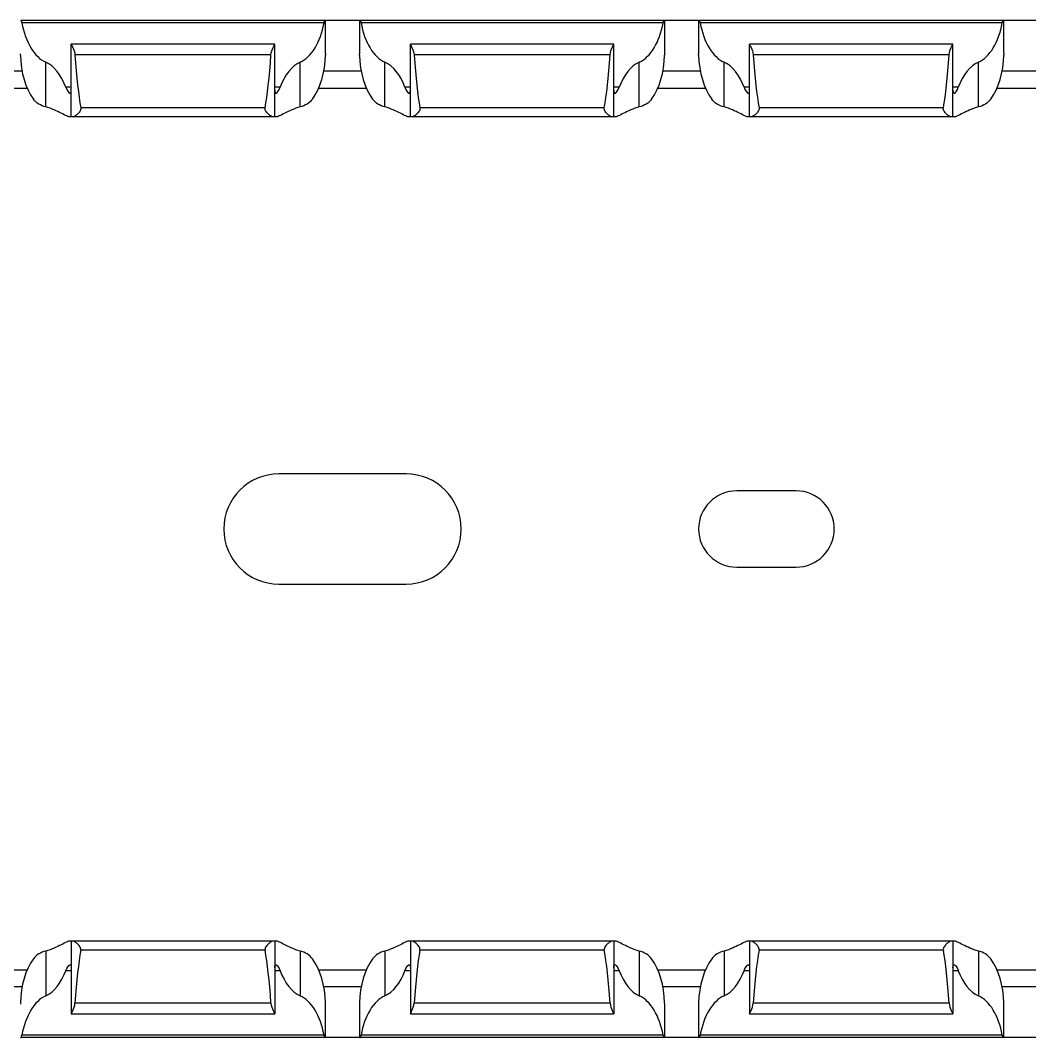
# Model space of a CAD drawing. Header units: millimetres. Extents: x -2573 to 2942, y -1220 to 2800.
# Drawn here: x 2538.9 to 2598.4, y 1097.3 to 1157.3 of the extents above; entities that cross this region are included whole.
import ezdxf

# ---------------------------------------------------------------- set-up
doc = ezdxf.new("R2010")
doc.units = ezdxf.units.MM

msp = doc.modelspace()

# ---------------------------------------------------------------- linework, layer by layer
at = {"linetype": 'Continuous', "lineweight": 30}
for p, q in [((2538.86, 1157.261), (2538.888, 1157.261)), ((2556.831, 1157.261), (2538.888, 1157.261)), ((2556.768, 1157.111), (2538.951, 1157.111)), ((2556.86, 1157.261), (2556.831, 1157.261)), ((2556.86, 1155.299), (2556.86, 1157.261)), ((2558.86, 1157.261), (2556.86, 1157.261)), ((2558.86, 1157.261), (2558.86, 1155.295)), ((2558.86, 1157.261), (2558.888, 1157.261)), ((2576.831, 1157.261), (2558.888, 1157.261)), ((2576.768, 1157.111), (2558.951, 1157.111)), ((2576.86, 1157.261), (2576.831, 1157.261)), ((2576.86, 1155.299), (2576.86, 1157.261)), ((2578.86, 1157.261), (2576.86, 1157.261)), ((2578.86, 1157.261), (2578.86, 1155.295)), ((2578.86, 1157.261), (2578.888, 1157.261)), ((2596.831, 1157.261), (2578.888, 1157.261)), ((2596.768, 1157.111), (2578.951, 1157.111)), ((2596.86, 1157.261), (2596.831, 1157.261)), ((2596.86, 1155.299), (2596.86, 1157.261)), ((2598.86, 1157.261), (2596.86, 1157.261)), ((2553.86, 1155.861), (2541.86, 1155.861)), ((2541.86, 1155.861), (2541.86, 1155.858)), ((2541.86, 1151.561), (2541.86, 1155.858)), ((2553.86, 1155.858), (2553.86, 1155.861)), ((2553.86, 1151.561), (2553.86, 1155.858)), ((2573.86, 1155.861), (2561.86, 1155.861)), ((2561.86, 1155.861), (2561.86, 1155.858)), ((2561.86, 1151.561), (2561.86, 1155.858)), ((2573.86, 1155.858), (2573.86, 1155.861)), ((2573.86, 1151.561), (2573.86, 1155.858)), ((2593.86, 1155.861), (2581.86, 1155.861)), ((2581.86, 1155.861), (2581.86, 1155.858)), ((2581.86, 1151.561), (2581.86, 1155.858)), ((2593.86, 1155.858), (2593.86, 1155.861)), ((2593.86, 1151.561), (2593.86, 1155.858)), ((2553.638, 1155.222), (2542.081, 1155.222)), ((2573.638, 1155.222), (2562.081, 1155.222)), ((2593.638, 1155.222), (2582.081, 1155.222)), ((2540.36, 1152.153), (2540.36, 1154.792)), ((2555.36, 1152.153), (2555.36, 1154.792)), ((2560.36, 1152.153), (2560.36, 1154.792)), ((2575.36, 1152.153), (2575.36, 1154.792)), ((2580.36, 1152.153), (2580.36, 1154.792)), ((2595.36, 1152.153), (2595.36, 1154.792)), ((2538.96, 1154.261), (2536.759, 1154.261)), ((2558.96, 1154.261), (2556.759, 1154.261)), ((2578.96, 1154.261), (2576.759, 1154.261)), ((2598.96, 1154.261), (2596.759, 1154.261)), ((2536.457, 1153.261), (2539.262, 1153.261)), ((2541.86, 1153.311), (2541.542, 1153.311)), ((2554.177, 1153.311), (2553.86, 1153.311)), ((2556.457, 1153.261), (2559.262, 1153.261)), ((2561.86, 1153.311), (2561.542, 1153.311)), ((2574.177, 1153.311), (2573.86, 1153.311)), ((2576.457, 1153.261), (2579.262, 1153.261)), ((2581.86, 1153.311), (2581.542, 1153.311)), ((2594.177, 1153.311), (2593.86, 1153.311)), ((2596.457, 1153.261), (2599.262, 1153.261)), ((2553.296, 1152.105), (2542.424, 1152.105)), ((2573.296, 1152.105), (2562.424, 1152.105)), ((2593.296, 1152.105), (2582.424, 1152.105)), ((2541.86, 1151.561), (2541.802, 1151.561)), ((2541.944, 1151.561), (2541.86, 1151.561)), ((2553.775, 1151.561), (2541.944, 1151.561)), ((2553.86, 1151.561), (2553.775, 1151.561)), ((2553.917, 1151.561), (2553.86, 1151.561)), ((2561.86, 1151.561), (2561.802, 1151.561)), ((2561.944, 1151.561), (2561.86, 1151.561)), ((2573.775, 1151.561), (2561.944, 1151.561)), ((2573.86, 1151.561), (2573.775, 1151.561)), ((2573.917, 1151.561), (2573.86, 1151.561)), ((2581.86, 1151.561), (2581.802, 1151.561)), ((2581.944, 1151.561), (2581.86, 1151.561)), ((2593.775, 1151.561), (2581.944, 1151.561)), ((2593.86, 1151.561), (2593.775, 1151.561)), ((2593.917, 1151.561), (2593.86, 1151.561)), ((2561.61, 1130.511), (2554.11, 1130.511)), ((2584.61, 1129.511), (2581.11, 1129.511)), ((2581.11, 1125.011), (2584.61, 1125.011)), ((2554.11, 1124.011), (2561.61, 1124.011)), ((2541.86, 1102.961), (2541.802, 1102.961)), ((2541.86, 1102.961), (2541.86, 1098.665)), ((2541.944, 1102.961), (2541.86, 1102.961)), ((2553.775, 1102.961), (2541.944, 1102.961)), ((2553.86, 1102.961), (2553.775, 1102.961)), ((2553.86, 1102.961), (2553.86, 1098.665)), ((2553.917, 1102.961), (2553.86, 1102.961)), ((2561.86, 1102.961), (2561.802, 1102.961)), ((2561.86, 1102.961), (2561.86, 1098.665)), ((2561.944, 1102.961), (2561.86, 1102.961)), ((2573.775, 1102.961), (2561.944, 1102.961)), ((2573.86, 1102.961), (2573.775, 1102.961)), ((2573.86, 1102.961), (2573.86, 1098.665)), ((2573.917, 1102.961), (2573.86, 1102.961)), ((2581.86, 1102.961), (2581.802, 1102.961)), ((2581.86, 1102.961), (2581.86, 1098.665)), ((2581.944, 1102.961), (2581.86, 1102.961)), ((2593.775, 1102.961), (2581.944, 1102.961)), ((2593.86, 1102.961), (2593.775, 1102.961)), ((2593.86, 1102.961), (2593.86, 1098.665)), ((2593.917, 1102.961), (2593.86, 1102.961)), ((2540.36, 1102.37), (2540.36, 1099.731)), ((2553.296, 1102.418), (2542.424, 1102.418)), ((2555.36, 1102.37), (2555.36, 1099.731)), ((2560.36, 1102.37), (2560.36, 1099.731)), ((2573.296, 1102.418), (2562.424, 1102.418)), ((2575.36, 1102.37), (2575.36, 1099.731)), ((2580.36, 1102.37), (2580.36, 1099.731)), ((2593.296, 1102.418), (2582.424, 1102.418)), ((2595.36, 1102.37), (2595.36, 1099.731)), ((2536.457, 1101.261), (2539.262, 1101.261)), ((2541.86, 1101.211), (2541.542, 1101.211)), ((2554.177, 1101.211), (2553.86, 1101.211)), ((2556.457, 1101.261), (2559.262, 1101.261)), ((2561.86, 1101.211), (2561.542, 1101.211)), ((2574.177, 1101.211), (2573.86, 1101.211)), ((2576.457, 1101.261), (2579.262, 1101.261)), ((2581.86, 1101.211), (2581.542, 1101.211)), ((2594.177, 1101.211), (2593.86, 1101.211)), ((2596.457, 1101.261), (2599.262, 1101.261)), ((2538.96, 1100.261), (2536.759, 1100.261)), ((2558.96, 1100.261), (2556.759, 1100.261)), ((2578.96, 1100.261), (2576.759, 1100.261)), ((2598.96, 1100.261), (2596.759, 1100.261)), ((2553.638, 1099.3), (2542.081, 1099.3)), ((2556.86, 1097.261), (2556.86, 1099.224)), ((2558.86, 1099.227), (2558.86, 1097.261)), ((2573.638, 1099.3), (2562.081, 1099.3)), ((2576.86, 1097.261), (2576.86, 1099.224)), ((2578.86, 1099.227), (2578.86, 1097.261)), ((2593.638, 1099.3), (2582.081, 1099.3)), ((2596.86, 1097.261), (2596.86, 1099.224)), ((2541.86, 1098.661), (2541.86, 1098.665)), ((2541.86, 1098.661), (2553.86, 1098.661)), ((2553.86, 1098.665), (2553.86, 1098.661)), ((2561.86, 1098.661), (2561.86, 1098.665)), ((2561.86, 1098.661), (2573.86, 1098.661)), ((2573.86, 1098.665), (2573.86, 1098.661)), ((2581.86, 1098.661), (2581.86, 1098.665)), ((2581.86, 1098.661), (2593.86, 1098.661)), ((2593.86, 1098.665), (2593.86, 1098.661)), ((2556.768, 1097.411), (2538.951, 1097.411)), ((2576.768, 1097.411), (2558.951, 1097.411)), ((2596.768, 1097.411), (2578.951, 1097.411)), ((2538.86, 1097.261), (2538.888, 1097.261)), ((2556.831, 1097.261), (2538.888, 1097.261)), ((2556.86, 1097.261), (2556.831, 1097.261)), ((2558.86, 1097.261), (2556.86, 1097.261)), ((2558.86, 1097.261), (2558.888, 1097.261)), ((2576.831, 1097.261), (2558.888, 1097.261)), ((2576.86, 1097.261), (2576.831, 1097.261)), ((2578.86, 1097.261), (2576.86, 1097.261)), ((2578.86, 1097.261), (2578.888, 1097.261)), ((2596.831, 1097.261), (2578.888, 1097.261)), ((2596.86, 1097.261), (2596.831, 1097.261)), ((2598.86, 1097.261), (2596.86, 1097.261))]:
    msp.add_line(p, q, dxfattribs=at)
for centre, radius, start, end in [((2554.11, 1127.261), 3.25, 90, 270), ((2561.61, 1127.261), 3.25, 270, 90), ((2581.11, 1127.261), 2.25, 90, 270), ((2584.61, 1127.261), 2.25, 270, 90)]:
    msp.add_arc(centre, radius, start, end, dxfattribs=at)
for centre, major_axis, ratio, start_param, end_param in [((2540.86, 1158.146), (0, 3.464), 0.57735, 1.874101, 2.888912), ((2554.86, 1158.146), (0, 3.464), 0.57735, 3.394273, 4.409084), ((2560.86, 1158.146), (0, 3.464), 0.57735, 1.874101, 2.888912), ((2574.86, 1158.146), (0, 3.464), 0.57735, 3.394273, 4.409084), ((2580.86, 1158.146), (0, 3.464), 0.57735, 1.874101, 2.888912), ((2594.86, 1158.146), (0, 3.464), 0.57735, 3.394273, 4.409084), ((2540.86, 1155.346), (0, 3.464), 0.57735, 1.609674, 2.480666), ((2542.86, 1162.392), (0, 11.43), 0.087489, 2.248826, 2.690566), ((2552.86, 1162.392), (0, 11.43), 0.087489, 3.592619, 4.034359), ((2554.86, 1155.346), (0, 3.464), 0.57735, 3.80252, 4.673511), ((2560.86, 1155.346), (0, 3.464), 0.57735, 1.609674, 2.480666), ((2562.86, 1162.392), (0, 11.43), 0.087489, 2.248826, 2.690566), ((2572.86, 1162.392), (0, 11.43), 0.087489, 3.592619, 4.034359), ((2574.86, 1155.346), (0, 3.464), 0.57735, 3.80252, 4.673511), ((2580.86, 1155.346), (0, 3.464), 0.57735, 1.609674, 2.480666), ((2582.86, 1162.392), (0, 11.43), 0.087489, 2.248826, 2.690566), ((2592.86, 1162.392), (0, 11.43), 0.087489, 3.592619, 4.034359), ((2594.86, 1155.346), (0, 3.464), 0.57735, 3.80252, 4.673511), ((2539.86, 1151.438), (0, 3.464), 0.57735, 5.283837, 6.030505), ((2555.86, 1151.438), (0, 3.464), 0.57735, 0.25268, 0.999349), ((2559.86, 1151.438), (0, 3.464), 0.57735, 5.283837, 6.030505), ((2575.86, 1151.438), (0, 3.464), 0.57735, 0.25268, 0.999349), ((2579.86, 1151.438), (0, 3.464), 0.57735, 5.283837, 6.030505), ((2595.86, 1151.438), (0, 3.464), 0.57735, 0.25268, 0.999349), ((2542.86, 1092.131), (0, 11.43), 0.087489, 0.451027, 0.892766), ((2552.86, 1092.131), (0, 11.43), 0.087489, 5.390419, 5.832158), ((2562.86, 1092.131), (0, 11.43), 0.087489, 0.451027, 0.892766), ((2572.86, 1092.131), (0, 11.43), 0.087489, 5.390419, 5.832158), ((2582.86, 1092.131), (0, 11.43), 0.087489, 0.451027, 0.892766), ((2592.86, 1092.131), (0, 11.43), 0.087489, 5.390419, 5.832158), ((2540.86, 1099.176), (0, 3.464), 0.57735, 0.660927, 1.531918), ((2554.86, 1099.176), (0, 3.464), 0.57735, 4.751267, 5.622258), ((2560.86, 1099.176), (0, 3.464), 0.57735, 0.660927, 1.531918), ((2574.86, 1099.176), (0, 3.464), 0.57735, 4.751267, 5.622258), ((2580.86, 1099.176), (0, 3.464), 0.57735, 0.660927, 1.531918), ((2594.86, 1099.176), (0, 3.464), 0.57735, 4.751267, 5.622258), ((2539.86, 1103.085), (0, 3.464), 0.57735, 3.394273, 4.140941), ((2555.86, 1103.085), (0, 3.464), 0.57735, 2.142244, 2.888912), ((2559.86, 1103.085), (0, 3.464), 0.57735, 3.394273, 4.140941), ((2575.86, 1103.085), (0, 3.464), 0.57735, 2.142244, 2.888912), ((2579.86, 1103.085), (0, 3.464), 0.57735, 3.394273, 4.140941), ((2595.86, 1103.085), (0, 3.464), 0.57735, 2.142244, 2.888912), ((2540.86, 1096.376), (0, 3.464), 0.57735, 0.25268, 1.267492), ((2554.86, 1096.376), (0, 3.464), 0.57735, 5.015694, 6.030505), ((2560.86, 1096.376), (0, 3.464), 0.57735, 0.25268, 1.267492), ((2574.86, 1096.376), (0, 3.464), 0.57735, 5.015694, 6.030505), ((2580.86, 1096.376), (0, 3.464), 0.57735, 0.25268, 1.267492), ((2594.86, 1096.376), (0, 3.464), 0.57735, 5.015694, 6.030505)]:
    msp.add_ellipse(centre, major_axis=major_axis, ratio=ratio, start_param=start_param, end_param=end_param, dxfattribs=at)
for points, knots in [([(2538.888, 1157.261), (2538.897, 1157.261), (2538.909, 1157.247), (2538.931, 1157.195), (2538.943, 1157.157), (2538.951, 1157.111)], [0, 0, 0, 0, 0.5, 0.5, 1, 1, 1, 1]), ([(2556.768, 1157.111), (2556.777, 1157.157), (2556.788, 1157.195), (2556.811, 1157.247), (2556.822, 1157.261), (2556.831, 1157.261)], [0, 0, 0, 0, 0.5, 0.5, 1, 1, 1, 1]), ([(2558.888, 1157.261), (2558.897, 1157.261), (2558.909, 1157.247), (2558.931, 1157.195), (2558.943, 1157.157), (2558.951, 1157.111)], [0, 0, 0, 0, 0.5, 0.5, 1, 1, 1, 1]), ([(2576.768, 1157.111), (2576.777, 1157.157), (2576.788, 1157.195), (2576.811, 1157.247), (2576.822, 1157.261), (2576.831, 1157.261)], [0, 0, 0, 0, 0.5, 0.5, 1, 1, 1, 1]), ([(2578.888, 1157.261), (2578.897, 1157.261), (2578.909, 1157.247), (2578.931, 1157.195), (2578.943, 1157.157), (2578.951, 1157.111)], [0, 0, 0, 0, 0.5, 0.5, 1, 1, 1, 1]), ([(2596.768, 1157.111), (2596.777, 1157.157), (2596.788, 1157.195), (2596.811, 1157.247), (2596.822, 1157.261), (2596.831, 1157.261)], [0, 0, 0, 0, 0.5, 0.5, 1, 1, 1, 1]), ([(2541.86, 1155.858), (2541.86, 1155.849), (2541.87, 1155.826), (2541.906, 1155.755), (2541.931, 1155.707), (2542.009, 1155.538), (2542.069, 1155.389), (2542.081, 1155.222)], [0, 0, 0, 0, 0.25, 0.25, 0.5, 0.5, 1, 1, 1, 1]), ([(2553.638, 1155.222), (2553.65, 1155.388), (2553.71, 1155.539), (2553.789, 1155.707), (2553.813, 1155.755), (2553.849, 1155.826), (2553.86, 1155.849), (2553.86, 1155.858)], [0, 0, 0, 0, 0.5, 0.5, 0.75, 0.75, 1, 1, 1, 1]), ([(2561.86, 1155.858), (2561.86, 1155.849), (2561.87, 1155.826), (2561.906, 1155.755), (2561.931, 1155.707), (2562.009, 1155.538), (2562.069, 1155.389), (2562.081, 1155.222)], [0, 0, 0, 0, 0.25, 0.25, 0.5, 0.5, 1, 1, 1, 1]), ([(2573.638, 1155.222), (2573.65, 1155.388), (2573.71, 1155.539), (2573.789, 1155.707), (2573.813, 1155.755), (2573.849, 1155.826), (2573.86, 1155.849), (2573.86, 1155.858)], [0, 0, 0, 0, 0.5, 0.5, 0.75, 0.75, 1, 1, 1, 1]), ([(2581.86, 1155.858), (2581.86, 1155.849), (2581.87, 1155.826), (2581.906, 1155.755), (2581.931, 1155.707), (2582.009, 1155.538), (2582.069, 1155.389), (2582.081, 1155.222)], [0, 0, 0, 0, 0.25, 0.25, 0.5, 0.5, 1, 1, 1, 1]), ([(2593.638, 1155.222), (2593.65, 1155.388), (2593.71, 1155.539), (2593.789, 1155.707), (2593.813, 1155.755), (2593.849, 1155.826), (2593.86, 1155.849), (2593.86, 1155.858)], [0, 0, 0, 0, 0.5, 0.5, 0.75, 0.75, 1, 1, 1, 1]), ([(2538.861, 1155.211), (2538.861, 1155.224), (2538.86, 1155.257), (2538.86, 1155.28), (2538.86, 1155.295)], [0, 0, 0, 0, 0.38156, 1, 1, 1, 1]), ([(2556.86, 1155.299), (2556.86, 1155.298), (2556.86, 1155.281), (2556.859, 1155.247), (2556.858, 1155.215), (2556.858, 1155.211)], [0, 0, 0, 0, 0.038181, 0.888923, 1, 1, 1, 1]), ([(2558.861, 1155.211), (2558.861, 1155.224), (2558.86, 1155.257), (2558.86, 1155.28), (2558.86, 1155.295)], [0, 0, 0, 0, 0.38156, 1, 1, 1, 1]), ([(2576.86, 1155.299), (2576.86, 1155.298), (2576.86, 1155.281), (2576.859, 1155.247), (2576.858, 1155.215), (2576.858, 1155.211)], [0, 0, 0, 0, 0.038179, 0.88892, 1, 1, 1, 1]), ([(2578.861, 1155.211), (2578.861, 1155.224), (2578.86, 1155.257), (2578.86, 1155.28), (2578.86, 1155.295)], [0, 0, 0, 0, 0.38156, 1, 1, 1, 1]), ([(2596.86, 1155.299), (2596.86, 1155.298), (2596.86, 1155.281), (2596.859, 1155.247), (2596.858, 1155.215), (2596.858, 1155.211)], [0, 0, 0, 0, 0.038179, 0.88892, 1, 1, 1, 1]), ([(2541.542, 1153.311), (2541.608, 1153.132), (2541.705, 1153.007), (2541.801, 1152.954), (2541.825, 1152.959), (2541.854, 1153.018), (2541.86, 1153.073), (2541.86, 1153.147)], [0, 0, 0, 0, 0.5, 0.5, 0.75, 0.75, 1, 1, 1, 1]), ([(2553.86, 1153.147), (2553.86, 1153.074), (2553.865, 1153.019), (2553.894, 1152.959), (2553.918, 1152.954), (2554.015, 1153.008), (2554.111, 1153.133), (2554.177, 1153.311)], [0, 0, 0, 0, 0.25, 0.25, 0.5, 0.5, 1, 1, 1, 1]), ([(2561.542, 1153.311), (2561.608, 1153.132), (2561.705, 1153.007), (2561.801, 1152.954), (2561.825, 1152.959), (2561.854, 1153.018), (2561.86, 1153.073), (2561.86, 1153.147)], [0, 0, 0, 0, 0.5, 0.5, 0.75, 0.75, 1, 1, 1, 1]), ([(2573.86, 1153.147), (2573.86, 1153.074), (2573.865, 1153.019), (2573.894, 1152.959), (2573.918, 1152.954), (2574.015, 1153.008), (2574.111, 1153.133), (2574.177, 1153.311)], [0, 0, 0, 0, 0.25, 0.25, 0.5, 0.5, 1, 1, 1, 1]), ([(2581.542, 1153.311), (2581.608, 1153.132), (2581.705, 1153.007), (2581.801, 1152.954), (2581.825, 1152.959), (2581.854, 1153.018), (2581.86, 1153.073), (2581.86, 1153.147)], [0, 0, 0, 0, 0.5, 0.5, 0.75, 0.75, 1, 1, 1, 1]), ([(2593.86, 1153.147), (2593.86, 1153.074), (2593.865, 1153.019), (2593.894, 1152.959), (2593.918, 1152.954), (2594.015, 1153.008), (2594.111, 1153.133), (2594.177, 1153.311)], [0, 0, 0, 0, 0.25, 0.25, 0.5, 0.5, 1, 1, 1, 1]), ([(2540.36, 1152.153), (2540.211, 1152.19), (2540.07, 1152.246), (2539.824, 1152.398), (2539.718, 1152.496), (2539.632, 1152.611)], [0, 0, 0, 0, 0.5, 0.5, 1, 1, 1, 1]), ([(2556.087, 1152.611), (2556.002, 1152.496), (2555.896, 1152.399), (2555.649, 1152.246), (2555.509, 1152.19), (2555.36, 1152.153)], [0, 0, 0, 0, 0.5, 0.5, 1, 1, 1, 1]), ([(2560.36, 1152.153), (2560.211, 1152.19), (2560.07, 1152.246), (2559.824, 1152.398), (2559.718, 1152.496), (2559.632, 1152.611)], [0, 0, 0, 0, 0.5, 0.5, 1, 1, 1, 1]), ([(2576.087, 1152.611), (2576.002, 1152.496), (2575.896, 1152.399), (2575.649, 1152.246), (2575.509, 1152.19), (2575.36, 1152.153)], [0, 0, 0, 0, 0.5, 0.5, 1, 1, 1, 1]), ([(2580.36, 1152.153), (2580.211, 1152.19), (2580.07, 1152.246), (2579.824, 1152.398), (2579.718, 1152.496), (2579.632, 1152.611)], [0, 0, 0, 0, 0.5, 0.5, 1, 1, 1, 1]), ([(2596.087, 1152.611), (2596.002, 1152.496), (2595.896, 1152.399), (2595.649, 1152.246), (2595.509, 1152.19), (2595.36, 1152.153)], [0, 0, 0, 0, 0.5, 0.5, 1, 1, 1, 1]), ([(2541.802, 1151.561), (2541.78, 1151.561), (2541.751, 1151.567), (2541.682, 1151.589), (2541.642, 1151.605), (2541.505, 1151.666), (2541.396, 1151.722), (2541.144, 1151.847), (2541.005, 1151.916), (2540.701, 1152.047), (2540.535, 1152.109), (2540.36, 1152.153)], [0, 0, 0, 0, 0.125, 0.125, 0.25, 0.25, 0.5, 0.5, 0.75, 0.75, 1, 1, 1, 1]), ([(2542.424, 1152.105), (2542.431, 1152.065), (2542.428, 1152.023), (2542.403, 1151.945), (2542.384, 1151.91), (2542.318, 1151.814), (2542.265, 1151.761), (2542.162, 1151.67), (2542.111, 1151.632), (2542.018, 1151.578), (2541.977, 1151.561), (2541.944, 1151.561)], [0, 0, 0, 0, 0.125, 0.125, 0.25, 0.25, 0.5, 0.5, 0.75, 0.75, 1, 1, 1, 1]), ([(2553.775, 1151.561), (2553.742, 1151.561), (2553.7, 1151.578), (2553.608, 1151.633), (2553.557, 1151.671), (2553.454, 1151.761), (2553.401, 1151.814), (2553.336, 1151.91), (2553.316, 1151.945), (2553.292, 1152.023), (2553.288, 1152.065), (2553.296, 1152.105)], [0, 0, 0, 0, 0.25, 0.25, 0.5, 0.5, 0.75, 0.75, 0.875, 0.875, 1, 1, 1, 1]), ([(2555.36, 1152.153), (2555.183, 1152.108), (2555.018, 1152.046), (2554.714, 1151.916), (2554.573, 1151.847), (2554.325, 1151.722), (2554.213, 1151.666), (2554.077, 1151.605), (2554.037, 1151.589), (2553.968, 1151.567), (2553.939, 1151.561), (2553.917, 1151.561)], [0, 0, 0, 0, 0.25, 0.25, 0.5, 0.5, 0.75, 0.75, 0.875, 0.875, 1, 1, 1, 1]), ([(2561.802, 1151.561), (2561.78, 1151.561), (2561.751, 1151.567), (2561.682, 1151.589), (2561.642, 1151.605), (2561.505, 1151.666), (2561.396, 1151.722), (2561.144, 1151.847), (2561.005, 1151.916), (2560.701, 1152.047), (2560.535, 1152.109), (2560.36, 1152.153)], [0, 0, 0, 0, 0.125, 0.125, 0.25, 0.25, 0.5, 0.5, 0.75, 0.75, 1, 1, 1, 1]), ([(2562.424, 1152.105), (2562.431, 1152.065), (2562.428, 1152.023), (2562.403, 1151.945), (2562.384, 1151.91), (2562.318, 1151.814), (2562.265, 1151.761), (2562.162, 1151.67), (2562.111, 1151.632), (2562.018, 1151.578), (2561.977, 1151.561), (2561.944, 1151.561)], [0, 0, 0, 0, 0.125, 0.125, 0.25, 0.25, 0.5, 0.5, 0.75, 0.75, 1, 1, 1, 1]), ([(2573.775, 1151.561), (2573.742, 1151.561), (2573.7, 1151.578), (2573.608, 1151.633), (2573.557, 1151.671), (2573.454, 1151.761), (2573.401, 1151.814), (2573.336, 1151.91), (2573.316, 1151.945), (2573.292, 1152.023), (2573.288, 1152.065), (2573.296, 1152.105)], [0, 0, 0, 0, 0.25, 0.25, 0.5, 0.5, 0.75, 0.75, 0.875, 0.875, 1, 1, 1, 1]), ([(2575.36, 1152.153), (2575.183, 1152.108), (2575.018, 1152.046), (2574.714, 1151.916), (2574.573, 1151.847), (2574.325, 1151.722), (2574.213, 1151.666), (2574.077, 1151.605), (2574.037, 1151.589), (2573.968, 1151.567), (2573.939, 1151.561), (2573.917, 1151.561)], [0, 0, 0, 0, 0.25, 0.25, 0.5, 0.5, 0.75, 0.75, 0.875, 0.875, 1, 1, 1, 1]), ([(2581.802, 1151.561), (2581.78, 1151.561), (2581.751, 1151.567), (2581.682, 1151.589), (2581.642, 1151.605), (2581.505, 1151.666), (2581.396, 1151.722), (2581.144, 1151.847), (2581.005, 1151.916), (2580.701, 1152.047), (2580.535, 1152.109), (2580.36, 1152.153)], [0, 0, 0, 0, 0.125, 0.125, 0.25, 0.25, 0.5, 0.5, 0.75, 0.75, 1, 1, 1, 1]), ([(2582.424, 1152.105), (2582.431, 1152.065), (2582.428, 1152.023), (2582.403, 1151.945), (2582.384, 1151.91), (2582.318, 1151.814), (2582.265, 1151.761), (2582.162, 1151.67), (2582.111, 1151.632), (2582.018, 1151.578), (2581.977, 1151.561), (2581.944, 1151.561)], [0, 0, 0, 0, 0.125, 0.125, 0.25, 0.25, 0.5, 0.5, 0.75, 0.75, 1, 1, 1, 1]), ([(2593.775, 1151.561), (2593.742, 1151.561), (2593.7, 1151.578), (2593.608, 1151.633), (2593.557, 1151.671), (2593.454, 1151.761), (2593.401, 1151.814), (2593.336, 1151.91), (2593.316, 1151.945), (2593.292, 1152.023), (2593.288, 1152.065), (2593.296, 1152.105)], [0, 0, 0, 0, 0.25, 0.25, 0.5, 0.5, 0.75, 0.75, 0.875, 0.875, 1, 1, 1, 1]), ([(2595.36, 1152.153), (2595.183, 1152.108), (2595.018, 1152.046), (2594.714, 1151.916), (2594.573, 1151.847), (2594.325, 1151.722), (2594.213, 1151.666), (2594.077, 1151.605), (2594.037, 1151.589), (2593.968, 1151.567), (2593.939, 1151.561), (2593.917, 1151.561)], [0, 0, 0, 0, 0.25, 0.25, 0.5, 0.5, 0.75, 0.75, 0.875, 0.875, 1, 1, 1, 1]), ([(2541.802, 1102.961), (2541.78, 1102.961), (2541.751, 1102.955), (2541.682, 1102.933), (2541.642, 1102.917), (2541.505, 1102.856), (2541.396, 1102.8), (2541.144, 1102.675), (2541.005, 1102.606), (2540.701, 1102.476), (2540.535, 1102.414), (2540.36, 1102.37)], [0, 0, 0, 0, 0.125, 0.125, 0.25, 0.25, 0.5, 0.5, 0.75, 0.75, 1, 1, 1, 1]), ([(2542.424, 1102.418), (2542.431, 1102.458), (2542.428, 1102.5), (2542.403, 1102.577), (2542.384, 1102.612), (2542.318, 1102.709), (2542.265, 1102.761), (2542.162, 1102.852), (2542.111, 1102.89), (2542.018, 1102.945), (2541.977, 1102.961), (2541.944, 1102.961)], [0, 0, 0, 0, 0.125, 0.125, 0.25, 0.25, 0.5, 0.5, 0.75, 0.75, 1, 1, 1, 1]), ([(2553.775, 1102.961), (2553.742, 1102.961), (2553.7, 1102.944), (2553.608, 1102.89), (2553.557, 1102.852), (2553.454, 1102.761), (2553.401, 1102.708), (2553.336, 1102.612), (2553.316, 1102.577), (2553.292, 1102.5), (2553.288, 1102.457), (2553.296, 1102.418)], [0, 0, 0, 0, 0.25, 0.25, 0.5, 0.5, 0.75, 0.75, 0.875, 0.875, 1, 1, 1, 1]), ([(2555.36, 1102.37), (2555.183, 1102.414), (2555.018, 1102.476), (2554.714, 1102.606), (2554.573, 1102.676), (2554.325, 1102.8), (2554.213, 1102.857), (2554.077, 1102.917), (2554.037, 1102.933), (2553.968, 1102.955), (2553.939, 1102.961), (2553.917, 1102.961)], [0, 0, 0, 0, 0.25, 0.25, 0.5, 0.5, 0.75, 0.75, 0.875, 0.875, 1, 1, 1, 1]), ([(2561.802, 1102.961), (2561.78, 1102.961), (2561.751, 1102.955), (2561.682, 1102.933), (2561.642, 1102.917), (2561.505, 1102.856), (2561.396, 1102.8), (2561.144, 1102.675), (2561.005, 1102.606), (2560.701, 1102.476), (2560.535, 1102.414), (2560.36, 1102.37)], [0, 0, 0, 0, 0.125, 0.125, 0.25, 0.25, 0.5, 0.5, 0.75, 0.75, 1, 1, 1, 1]), ([(2562.424, 1102.418), (2562.431, 1102.458), (2562.428, 1102.5), (2562.403, 1102.577), (2562.384, 1102.612), (2562.318, 1102.709), (2562.265, 1102.761), (2562.162, 1102.852), (2562.111, 1102.89), (2562.018, 1102.945), (2561.977, 1102.961), (2561.944, 1102.961)], [0, 0, 0, 0, 0.125, 0.125, 0.25, 0.25, 0.5, 0.5, 0.75, 0.75, 1, 1, 1, 1]), ([(2573.775, 1102.961), (2573.742, 1102.961), (2573.7, 1102.944), (2573.608, 1102.89), (2573.557, 1102.852), (2573.454, 1102.761), (2573.401, 1102.708), (2573.336, 1102.612), (2573.316, 1102.577), (2573.292, 1102.5), (2573.288, 1102.457), (2573.296, 1102.418)], [0, 0, 0, 0, 0.25, 0.25, 0.5, 0.5, 0.75, 0.75, 0.875, 0.875, 1, 1, 1, 1]), ([(2575.36, 1102.37), (2575.183, 1102.414), (2575.018, 1102.476), (2574.714, 1102.606), (2574.573, 1102.676), (2574.325, 1102.8), (2574.213, 1102.857), (2574.077, 1102.917), (2574.037, 1102.933), (2573.968, 1102.955), (2573.939, 1102.961), (2573.917, 1102.961)], [0, 0, 0, 0, 0.25, 0.25, 0.5, 0.5, 0.75, 0.75, 0.875, 0.875, 1, 1, 1, 1]), ([(2581.802, 1102.961), (2581.78, 1102.961), (2581.751, 1102.955), (2581.682, 1102.933), (2581.642, 1102.917), (2581.505, 1102.856), (2581.396, 1102.8), (2581.144, 1102.675), (2581.005, 1102.606), (2580.701, 1102.476), (2580.535, 1102.414), (2580.36, 1102.37)], [0, 0, 0, 0, 0.125, 0.125, 0.25, 0.25, 0.5, 0.5, 0.75, 0.75, 1, 1, 1, 1]), ([(2582.424, 1102.418), (2582.431, 1102.458), (2582.428, 1102.5), (2582.403, 1102.577), (2582.384, 1102.612), (2582.318, 1102.709), (2582.265, 1102.761), (2582.162, 1102.852), (2582.111, 1102.89), (2582.018, 1102.945), (2581.977, 1102.961), (2581.944, 1102.961)], [0, 0, 0, 0, 0.125, 0.125, 0.25, 0.25, 0.5, 0.5, 0.75, 0.75, 1, 1, 1, 1]), ([(2593.775, 1102.961), (2593.742, 1102.961), (2593.7, 1102.944), (2593.608, 1102.89), (2593.557, 1102.852), (2593.454, 1102.761), (2593.401, 1102.708), (2593.336, 1102.612), (2593.316, 1102.577), (2593.292, 1102.5), (2593.288, 1102.457), (2593.296, 1102.418)], [0, 0, 0, 0, 0.25, 0.25, 0.5, 0.5, 0.75, 0.75, 0.875, 0.875, 1, 1, 1, 1]), ([(2595.36, 1102.37), (2595.183, 1102.414), (2595.018, 1102.476), (2594.714, 1102.606), (2594.573, 1102.676), (2594.325, 1102.8), (2594.213, 1102.857), (2594.077, 1102.917), (2594.037, 1102.933), (2593.968, 1102.955), (2593.939, 1102.961), (2593.917, 1102.961)], [0, 0, 0, 0, 0.25, 0.25, 0.5, 0.5, 0.75, 0.75, 0.875, 0.875, 1, 1, 1, 1]), ([(2540.36, 1102.37), (2540.211, 1102.332), (2540.07, 1102.276), (2539.824, 1102.124), (2539.718, 1102.026), (2539.632, 1101.911)], [0, 0, 0, 0, 0.5, 0.5, 1, 1, 1, 1]), ([(2556.087, 1101.911), (2556.002, 1102.026), (2555.896, 1102.123), (2555.649, 1102.276), (2555.509, 1102.332), (2555.36, 1102.37)], [0, 0, 0, 0, 0.5, 0.5, 1, 1, 1, 1]), ([(2560.36, 1102.37), (2560.211, 1102.332), (2560.07, 1102.276), (2559.824, 1102.124), (2559.718, 1102.026), (2559.632, 1101.911)], [0, 0, 0, 0, 0.5, 0.5, 1, 1, 1, 1]), ([(2576.087, 1101.911), (2576.002, 1102.026), (2575.896, 1102.123), (2575.649, 1102.276), (2575.509, 1102.332), (2575.36, 1102.37)], [0, 0, 0, 0, 0.5, 0.5, 1, 1, 1, 1]), ([(2580.36, 1102.37), (2580.211, 1102.332), (2580.07, 1102.276), (2579.824, 1102.124), (2579.718, 1102.026), (2579.632, 1101.911)], [0, 0, 0, 0, 0.5, 0.5, 1, 1, 1, 1]), ([(2596.087, 1101.911), (2596.002, 1102.026), (2595.896, 1102.123), (2595.649, 1102.276), (2595.509, 1102.332), (2595.36, 1102.37)], [0, 0, 0, 0, 0.5, 0.5, 1, 1, 1, 1]), ([(2541.542, 1101.211), (2541.608, 1101.391), (2541.705, 1101.515), (2541.801, 1101.569), (2541.825, 1101.563), (2541.854, 1101.504), (2541.86, 1101.449), (2541.86, 1101.375)], [0, 0, 0, 0, 0.5, 0.5, 0.75, 0.75, 1, 1, 1, 1]), ([(2553.86, 1101.375), (2553.86, 1101.449), (2553.865, 1101.504), (2553.894, 1101.563), (2553.918, 1101.569), (2554.015, 1101.515), (2554.111, 1101.39), (2554.177, 1101.211)], [0, 0, 0, 0, 0.25, 0.25, 0.5, 0.5, 1, 1, 1, 1]), ([(2561.542, 1101.211), (2561.608, 1101.391), (2561.705, 1101.515), (2561.801, 1101.569), (2561.825, 1101.563), (2561.854, 1101.504), (2561.86, 1101.449), (2561.86, 1101.375)], [0, 0, 0, 0, 0.5, 0.5, 0.75, 0.75, 1, 1, 1, 1]), ([(2573.86, 1101.375), (2573.86, 1101.449), (2573.865, 1101.504), (2573.894, 1101.563), (2573.918, 1101.569), (2574.015, 1101.515), (2574.111, 1101.39), (2574.177, 1101.211)], [0, 0, 0, 0, 0.25, 0.25, 0.5, 0.5, 1, 1, 1, 1]), ([(2581.542, 1101.211), (2581.608, 1101.391), (2581.705, 1101.515), (2581.801, 1101.569), (2581.825, 1101.563), (2581.854, 1101.504), (2581.86, 1101.449), (2581.86, 1101.375)], [0, 0, 0, 0, 0.5, 0.5, 0.75, 0.75, 1, 1, 1, 1]), ([(2593.86, 1101.375), (2593.86, 1101.449), (2593.865, 1101.504), (2593.894, 1101.563), (2593.918, 1101.569), (2594.015, 1101.515), (2594.111, 1101.39), (2594.177, 1101.211)], [0, 0, 0, 0, 0.25, 0.25, 0.5, 0.5, 1, 1, 1, 1]), ([(2538.861, 1099.311), (2538.861, 1099.299), (2538.86, 1099.266), (2538.86, 1099.242), (2538.86, 1099.227)], [0, 0, 0, 0, 0.38156, 1, 1, 1, 1]), ([(2541.86, 1098.665), (2541.86, 1098.673), (2541.87, 1098.696), (2541.906, 1098.767), (2541.931, 1098.815), (2542.009, 1098.984), (2542.069, 1099.134), (2542.081, 1099.3)], [0, 0, 0, 0, 0.25, 0.25, 0.5, 0.5, 1, 1, 1, 1]), ([(2553.638, 1099.3), (2553.65, 1099.134), (2553.71, 1098.984), (2553.789, 1098.815), (2553.813, 1098.767), (2553.849, 1098.696), (2553.86, 1098.673), (2553.86, 1098.665)], [0, 0, 0, 0, 0.5, 0.5, 0.75, 0.75, 1, 1, 1, 1]), ([(2556.86, 1099.224), (2556.86, 1099.224), (2556.86, 1099.241), (2556.859, 1099.275), (2556.858, 1099.307), (2556.858, 1099.311)], [0, 0, 0, 0, 0.038181, 0.888923, 1, 1, 1, 1]), ([(2558.861, 1099.311), (2558.861, 1099.299), (2558.86, 1099.266), (2558.86, 1099.242), (2558.86, 1099.227)], [0, 0, 0, 0, 0.38156, 1, 1, 1, 1]), ([(2561.86, 1098.665), (2561.86, 1098.673), (2561.87, 1098.696), (2561.906, 1098.767), (2561.931, 1098.815), (2562.009, 1098.984), (2562.069, 1099.134), (2562.081, 1099.3)], [0, 0, 0, 0, 0.25, 0.25, 0.5, 0.5, 1, 1, 1, 1]), ([(2573.638, 1099.3), (2573.65, 1099.134), (2573.71, 1098.984), (2573.789, 1098.815), (2573.813, 1098.767), (2573.849, 1098.696), (2573.86, 1098.673), (2573.86, 1098.665)], [0, 0, 0, 0, 0.5, 0.5, 0.75, 0.75, 1, 1, 1, 1]), ([(2576.86, 1099.224), (2576.86, 1099.224), (2576.86, 1099.241), (2576.859, 1099.275), (2576.858, 1099.307), (2576.858, 1099.311)], [0, 0, 0, 0, 0.038179, 0.88892, 1, 1, 1, 1]), ([(2578.861, 1099.311), (2578.861, 1099.299), (2578.86, 1099.266), (2578.86, 1099.242), (2578.86, 1099.227)], [0, 0, 0, 0, 0.38156, 1, 1, 1, 1]), ([(2581.86, 1098.665), (2581.86, 1098.673), (2581.87, 1098.696), (2581.906, 1098.767), (2581.931, 1098.815), (2582.009, 1098.984), (2582.069, 1099.134), (2582.081, 1099.3)], [0, 0, 0, 0, 0.25, 0.25, 0.5, 0.5, 1, 1, 1, 1]), ([(2593.638, 1099.3), (2593.65, 1099.134), (2593.71, 1098.984), (2593.789, 1098.815), (2593.813, 1098.767), (2593.849, 1098.696), (2593.86, 1098.673), (2593.86, 1098.665)], [0, 0, 0, 0, 0.5, 0.5, 0.75, 0.75, 1, 1, 1, 1]), ([(2596.86, 1099.224), (2596.86, 1099.224), (2596.86, 1099.241), (2596.859, 1099.275), (2596.858, 1099.307), (2596.858, 1099.311)], [0, 0, 0, 0, 0.038179, 0.88892, 1, 1, 1, 1]), ([(2538.888, 1097.261), (2538.897, 1097.261), (2538.909, 1097.275), (2538.931, 1097.327), (2538.943, 1097.365), (2538.951, 1097.411)], [0, 0, 0, 0, 0.5, 0.5, 1, 1, 1, 1]), ([(2556.768, 1097.411), (2556.777, 1097.366), (2556.788, 1097.327), (2556.811, 1097.275), (2556.822, 1097.261), (2556.831, 1097.261)], [0, 0, 0, 0, 0.5, 0.5, 1, 1, 1, 1]), ([(2558.888, 1097.261), (2558.897, 1097.261), (2558.909, 1097.275), (2558.931, 1097.327), (2558.943, 1097.365), (2558.951, 1097.411)], [0, 0, 0, 0, 0.5, 0.5, 1, 1, 1, 1]), ([(2576.768, 1097.411), (2576.777, 1097.366), (2576.788, 1097.327), (2576.811, 1097.275), (2576.822, 1097.261), (2576.831, 1097.261)], [0, 0, 0, 0, 0.5, 0.5, 1, 1, 1, 1]), ([(2578.888, 1097.261), (2578.897, 1097.261), (2578.909, 1097.275), (2578.931, 1097.327), (2578.943, 1097.365), (2578.951, 1097.411)], [0, 0, 0, 0, 0.5, 0.5, 1, 1, 1, 1]), ([(2596.768, 1097.411), (2596.777, 1097.366), (2596.788, 1097.327), (2596.811, 1097.275), (2596.822, 1097.261), (2596.831, 1097.261)], [0, 0, 0, 0, 0.5, 0.5, 1, 1, 1, 1])]:
    msp.add_open_spline(points, degree=3, knots=knots, dxfattribs=at)

doc.saveas('drawing.dxf')
